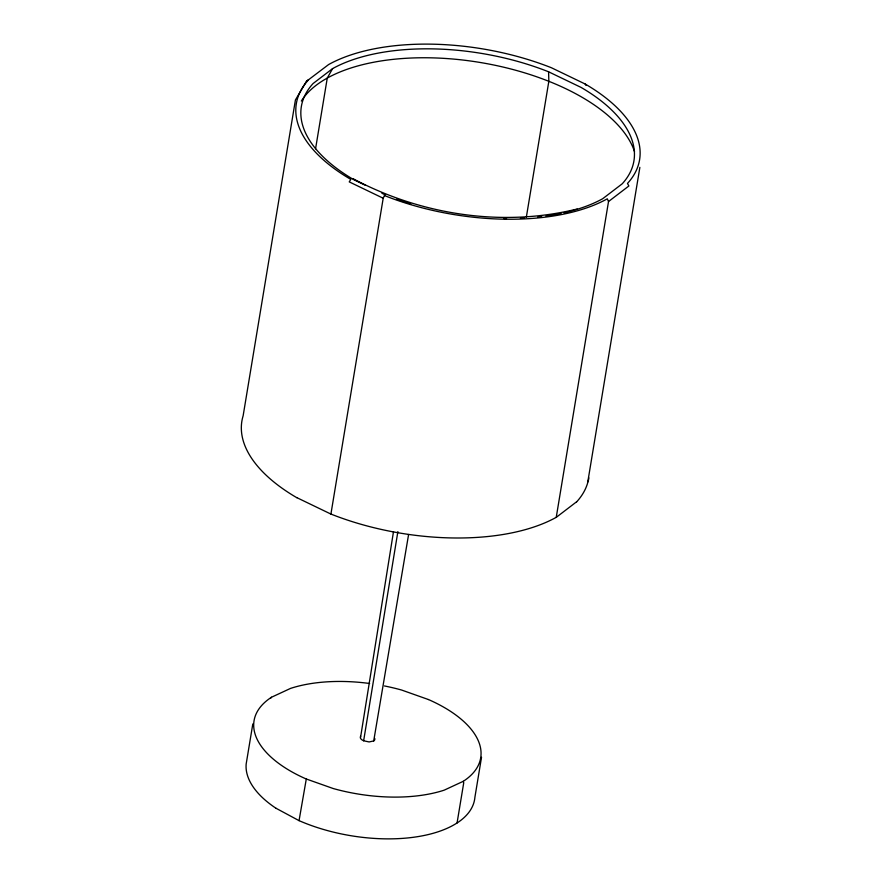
<?xml version="1.0" encoding="UTF-8"?>
<svg xmlns="http://www.w3.org/2000/svg" width="883" height="883" viewBox="0 0 883 883"><rect width="100%" height="100%" fill="white"/><g stroke="black" fill="none" stroke-linecap="round" stroke-linejoin="round"><path stroke-width="1.32" d="M374.668 738.343A7.263 3.532 9.4 0 1 373.708 740.936L369.127 741.941L363.641 740.782A7.263 3.532 9.4 0 1 360.441 738.133L393.487 531.709M363.641 740.782L397.88 531.621M315.562 148.786L327.273 78.046L332.604 68.609A169.381 82.373 9.4 0 1 548.564 71.788L581.135 87.45A166.468 80.96 9.4 0 1 622.195 183.819L602.681 198.73A169.348 82.362 9.4 0 1 575.286 209.856M252.814 723.939L246.169 764.005A114.315 55.596 9.4 0 0 276.114 808.342M384.425 195.573L383.2 198.245L330.915 514.072L296.953 497.703M526.312 217.339L548.84 81.28L548.586 71.766M299.061 820.638A116.203 56.512 9.4 0 0 457.063 822.956L463.718 782.89L463.288 781.3A113.598 55.254 9.4 0 0 428.465 699.546M481.533 757.217L474.899 797.294A114.382 55.629 9.4 0 1 457.107 822.967M384.447 195.551A174.79 85 9.4 0 0 607.305 198.818L608.519 201.545L556.235 517.372L576.588 501.798M639.866 167.373L587.581 483.189A173.863 84.558 9.4 0 1 576.687 501.831M373.708 740.936L408.597 534.502M360.275 737.173L360.606 736.301M369.635 683.486A115.64 56.236 9.4 0 0 290.551 688.398L271.478 697.25A113.598 55.254 9.4 0 0 306.291 779.016L299.05 820.649L276.147 808.331M586.047 85.452L585.109 83.984L551.511 67.792A174.823 85.022 9.4 0 0 328.631 64.547L306.412 81.357L295.419 99.978L243.134 415.794A173.863 84.558 9.4 0 0 296.876 497.736M270.606 698.265L271.478 697.25M332.604 68.609L313.09 83.532A166.468 80.96 9.4 0 0 354.138 179.889L364.999 185.11M608.519 201.545L628.873 185.982L627.482 183.432A171.81 83.554 9.4 0 0 585.12 83.984M306.412 81.357L308.454 79.934A171.832 83.565 9.4 0 0 350.816 179.392L349.238 181.887L383.2 198.245M463.288 781.3L444.215 790.153A115.64 56.236 9.4 0 1 333.211 788.53L306.313 779.005M577.217 208.995C502.173 227.483 420.683 214.779 352.825 178.576M428.454 699.546L401.555 690.02A115.64 56.236 9.4 0 0 384.414 685.948M381.875 193.245L385.496 194.988M301.335 101.037A170.971 83.145 9.4 0 1 327.295 78.057A173.763 84.503 9.4 0 1 548.818 81.302A170.971 83.145 9.4 0 1 634.524 151.578M556.202 517.35A176.732 85.949 9.4 0 1 330.926 514.061M588.884 477.88A173.863 84.558 9.4 0 1 588.023 481.897M574.06 210.209A169.348 82.362 9.4 0 1 563.829 212.803M561.169 213.388A169.348 82.362 9.4 0 1 545.959 216.026M541.687 216.578A169.348 82.362 9.4 0 1 537.813 217.008M524.491 218.068A169.348 82.362 9.4 0 1 520.396 218.267M506.555 218.498A169.348 82.362 9.4 0 1 503.774 218.476M410.761 203.94A169.348 82.362 9.4 0 1 396.588 199.271"/></g></svg>
